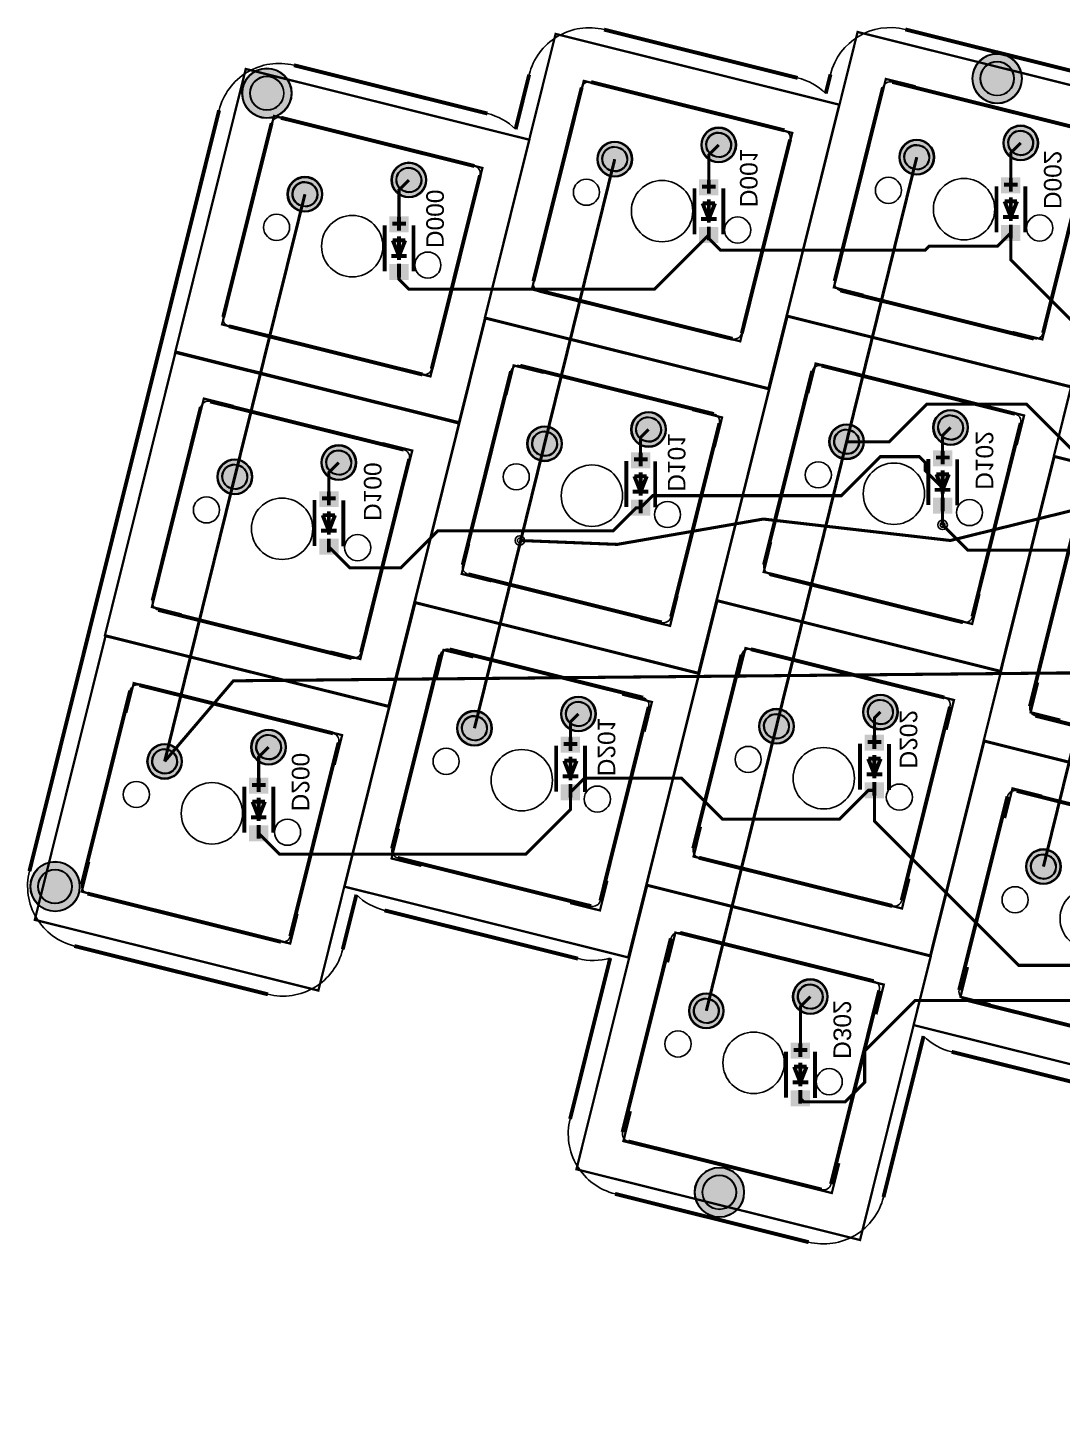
# Model space of a CAD drawing. Header units: millimetres. Extents: x 6 to 238, y 3 to 100.
# Drawn here: x 5.6 to 73.1, y 10.3 to 99.9 of the extents above; entities that cross this region are included whole.
import ezdxf

# ---------------------------------------------------------------- set-up
doc = ezdxf.new("R2010")
doc.units = ezdxf.units.MM
for name, color, linetype, true_color in [('BoardOutLine', 7, 'Continuous', 0xff00ff), ('BottomLayer', 7, 'Continuous', 0x0000ff), ('BottomPasteMaskLayer', 7, 'Continuous', 0x800000), ('BottomSilkLayer', 7, 'Continuous', 0x66cc33), ('BottomSolderMaskLayer', 7, 'Continuous', 0xaa00ff), ('Document', 7, 'Continuous', 0xffffff), ('Hole', 7, 'Continuous', 0x222222), ('Multi-Layer', 7, 'Continuous', 0xc0c0c0), ('TopLayer', 7, 'Continuous', 0xff0000), ('TopSilkLayer', 7, 'Continuous', 0xffcc00), ('TopSolderMaskLayer', 7, 'Continuous', 0x800080)]:
    doc.layers.add(name, color=color, linetype=linetype, true_color=true_color)
doc.styles.get("Standard").update_dxf_attribs({"font": 'arial.ttf'})

msp = doc.modelspace()

# ---------------------------------------------------------------- hatches: boundary and pattern name
at = {"layer": 'BottomLayer'}
for points in [[(50.638, 88.934), (50.638, 89.934), (49.438, 89.934), (49.438, 88.934)], [(70.323, 89.061), (70.323, 90.061), (69.123, 90.061), (69.123, 89.061)], [(30.445, 86.521), (30.445, 87.521), (29.245, 87.521), (29.245, 86.521)], [(70.323, 85.961), (70.323, 86.961), (69.123, 86.961), (69.123, 85.961)], [(50.638, 85.834), (50.638, 86.834), (49.438, 86.834), (49.438, 85.834)], [(30.445, 83.421), (30.445, 84.421), (29.245, 84.421), (29.245, 83.421)], [(46.193, 71.154), (46.193, 72.154), (44.993, 72.154), (44.993, 71.154)], [(65.878, 71.281), (65.878, 72.281), (64.678, 72.281), (64.678, 71.281)], [(25.873, 68.614), (25.873, 69.614), (24.673, 69.614), (24.673, 68.614)], [(46.193, 68.054), (46.193, 69.054), (44.993, 69.054), (44.993, 68.054)], [(65.878, 68.181), (65.878, 69.181), (64.678, 69.181), (64.678, 68.181)], [(25.873, 65.514), (25.873, 66.514), (24.673, 66.514), (24.673, 65.514)], [(61.433, 52.739), (61.433, 53.739), (60.233, 53.739), (60.233, 52.739)], [(41.621, 52.612), (41.621, 53.612), (40.421, 53.612), (40.421, 52.612)], [(21.301, 49.945), (21.301, 50.945), (20.101, 50.945), (20.101, 49.945)], [(41.621, 49.512), (41.621, 50.512), (40.421, 50.512), (40.421, 49.512)], [(61.433, 49.639), (61.433, 50.639), (60.233, 50.639), (60.233, 49.639)], [(21.301, 46.845), (21.301, 47.845), (20.101, 47.845), (20.101, 46.845)], [(56.607, 32.673), (56.607, 33.673), (55.407, 33.673), (55.407, 32.673)], [(56.607, 29.573), (56.607, 30.573), (55.407, 30.573), (55.407, 29.573)]]:
    msp.add_hatch(color=256, dxfattribs=at).paths.add_polyline_path(points)
at = {"layer": 'BottomPasteMaskLayer'}
for points in [[(50.638, 88.934), (50.638, 89.934), (49.438, 89.934), (49.438, 88.934)], [(70.323, 89.061), (70.323, 90.061), (69.123, 90.061), (69.123, 89.061)], [(30.445, 86.521), (30.445, 87.521), (29.245, 87.521), (29.245, 86.521)], [(70.323, 85.961), (70.323, 86.961), (69.123, 86.961), (69.123, 85.961)], [(50.638, 85.834), (50.638, 86.834), (49.438, 86.834), (49.438, 85.834)], [(30.445, 83.421), (30.445, 84.421), (29.245, 84.421), (29.245, 83.421)], [(46.193, 71.154), (46.193, 72.154), (44.993, 72.154), (44.993, 71.154)], [(65.878, 71.281), (65.878, 72.281), (64.678, 72.281), (64.678, 71.281)], [(25.873, 68.614), (25.873, 69.614), (24.673, 69.614), (24.673, 68.614)], [(46.193, 68.054), (46.193, 69.054), (44.993, 69.054), (44.993, 68.054)], [(65.878, 68.181), (65.878, 69.181), (64.678, 69.181), (64.678, 68.181)], [(25.873, 65.514), (25.873, 66.514), (24.673, 66.514), (24.673, 65.514)], [(61.433, 52.739), (61.433, 53.739), (60.233, 53.739), (60.233, 52.739)], [(41.621, 52.612), (41.621, 53.612), (40.421, 53.612), (40.421, 52.612)], [(21.301, 49.945), (21.301, 50.945), (20.101, 50.945), (20.101, 49.945)], [(41.621, 49.512), (41.621, 50.512), (40.421, 50.512), (40.421, 49.512)], [(61.433, 49.639), (61.433, 50.639), (60.233, 50.639), (60.233, 49.639)], [(21.301, 46.845), (21.301, 47.845), (20.101, 47.845), (20.101, 46.845)], [(56.607, 32.673), (56.607, 33.673), (55.407, 33.673), (55.407, 32.673)], [(56.607, 29.573), (56.607, 30.573), (55.407, 30.573), (55.407, 29.573)]]:
    msp.add_hatch(color=256, dxfattribs=at).paths.add_polyline_path(points)
at = {"layer": 'BottomSolderMaskLayer'}
for points in [[(67.209, 96.52, 1), (70.46, 96.52, 1)], [(19.611, 95.565, 1), (22.862, 95.565, 1)], [(49.533, 92.199, 1), (51.834, 92.199, 1)], [(69.218, 92.326, 1), (71.519, 92.326, 1)], [(42.757, 91.271, 1), (45.059, 91.271, 1)], [(62.442, 91.398, 1), (64.744, 91.398, 1)], [(29.34, 89.913, 1), (31.641, 89.913, 1)], [(22.564, 88.985, 1), (24.866, 88.985, 1)], [(50.669, 88.913), (50.669, 89.955), (49.408, 89.955), (49.408, 88.913)], [(70.354, 89.04), (70.354, 90.082), (69.093, 90.082), (69.093, 89.04)], [(30.476, 86.5), (30.476, 87.542), (29.215, 87.542), (29.215, 86.5)], [(50.669, 85.813), (50.669, 86.855), (49.408, 86.855), (49.408, 85.813)], [(70.354, 85.94), (70.354, 86.982), (69.093, 86.982), (69.093, 85.94)], [(30.476, 83.4), (30.476, 84.442), (29.215, 84.442), (29.215, 83.4)], [(44.961, 73.657, 1), (47.262, 73.657, 1)], [(64.646, 73.784, 1), (66.947, 73.784, 1)], [(38.185, 72.728, 1), (40.487, 72.728, 1)], [(57.87, 72.855, 1), (60.172, 72.855, 1)], [(24.768, 71.498, 1), (27.069, 71.498, 1)], [(17.992, 70.569, 1), (20.293, 70.569, 1)], [(46.224, 71.133), (46.224, 72.175), (44.963, 72.175), (44.963, 71.133)], [(65.909, 71.26), (65.909, 72.302), (64.648, 72.302), (64.648, 71.26)], [(25.904, 68.593), (25.904, 69.635), (24.643, 69.635), (24.643, 68.593)], [(46.224, 68.033), (46.224, 69.075), (44.963, 69.075), (44.963, 68.033)], [(65.909, 68.16), (65.909, 69.202), (64.648, 69.202), (64.648, 68.16)], [(25.904, 65.493), (25.904, 66.535), (24.643, 66.535), (24.643, 65.493)], [(40.389, 55.115, 1), (42.69, 55.115, 1)], [(60.074, 55.242, 1), (62.375, 55.242, 1)], [(33.613, 54.186, 1), (35.915, 54.186, 1)], [(53.298, 54.313, 1), (55.6, 54.313, 1)], [(20.196, 52.956, 1), (22.497, 52.956, 1)], [(61.464, 52.718), (61.464, 53.76), (60.203, 53.76), (60.203, 52.718)], [(13.42, 52.027, 1), (15.721, 52.027, 1)], [(41.652, 52.591), (41.652, 53.633), (40.391, 53.633), (40.391, 52.591)], [(21.332, 49.924), (21.332, 50.966), (20.071, 50.966), (20.071, 49.924)], [(41.652, 49.491), (41.652, 50.533), (40.391, 50.533), (40.391, 49.491)], [(61.464, 49.618), (61.464, 50.66), (60.203, 50.66), (60.203, 49.618)], [(21.332, 46.824), (21.332, 47.866), (20.071, 47.866), (20.071, 46.824)], [(70.697, 45.169, 1), (72.999, 45.169, 1)], [(5.803, 43.87, 1), (9.053, 43.87, 1)], [(55.502, 36.7, 1), (57.803, 36.7, 1)], [(48.726, 35.771, 1), (51.028, 35.771, 1)], [(56.638, 32.652), (56.638, 33.694), (55.377, 33.694), (55.377, 32.652)], [(56.638, 29.552), (56.638, 30.594), (55.377, 30.594), (55.377, 29.552)], [(49.104, 23.946, 1), (52.354, 23.946, 1)]]:
    msp.add_hatch(color=256, dxfattribs=at).paths.add_polyline_path(points)
at = {"layer": 'Document'}
for points in [[(49.602, 89.356), (50.491, 89.356), (50.491, 89.61), (49.602, 89.61)], [(50.165, 89.027), (50.165, 89.916), (49.911, 89.916), (49.911, 89.027)], [(69.287, 89.483), (70.176, 89.483), (70.176, 89.737), (69.287, 89.737)], [(69.85, 89.154), (69.85, 90.043), (69.596, 90.043), (69.596, 89.154)], [(29.409, 86.943), (30.298, 86.943), (30.298, 87.197), (29.409, 87.197)], [(29.972, 86.614), (29.972, 87.503), (29.718, 87.503), (29.718, 86.614)], [(50.165, 85.979), (50.165, 86.868), (49.911, 86.868), (49.911, 85.979)], [(69.85, 86.106), (69.85, 86.995), (69.596, 86.995), (69.596, 86.106)], [(29.972, 83.566), (29.972, 84.455), (29.718, 84.455), (29.718, 83.566)], [(45.157, 71.576), (46.046, 71.576), (46.046, 71.83), (45.157, 71.83)], [(45.72, 71.247), (45.72, 72.136), (45.466, 72.136), (45.466, 71.247)], [(64.842, 71.703), (65.731, 71.703), (65.731, 71.957), (64.842, 71.957)], [(65.405, 71.374), (65.405, 72.263), (65.151, 72.263), (65.151, 71.374)], [(24.837, 69.036), (25.726, 69.036), (25.726, 69.29), (24.837, 69.29)], [(25.4, 68.707), (25.4, 69.596), (25.146, 69.596), (25.146, 68.707)], [(45.72, 68.199), (45.72, 69.088), (45.466, 69.088), (45.466, 68.199)], [(65.405, 68.326), (65.405, 69.215), (65.151, 69.215), (65.151, 68.326)], [(25.4, 65.659), (25.4, 66.548), (25.146, 66.548), (25.146, 65.659)], [(40.585, 53.033), (41.474, 53.033), (41.474, 53.287), (40.585, 53.287)], [(41.148, 52.705), (41.148, 53.594), (40.894, 53.594), (40.894, 52.705)], [(60.397, 53.16), (61.286, 53.16), (61.286, 53.414), (60.397, 53.414)], [(60.96, 52.832), (60.96, 53.721), (60.706, 53.721), (60.706, 52.832)], [(20.265, 50.366), (21.154, 50.366), (21.154, 50.62), (20.265, 50.62)], [(20.828, 50.038), (20.828, 50.927), (20.574, 50.927), (20.574, 50.038)], [(41.148, 49.657), (41.148, 50.546), (40.894, 50.546), (40.894, 49.657)], [(60.96, 49.784), (60.96, 50.673), (60.706, 50.673), (60.706, 49.784)], [(20.828, 46.99), (20.828, 47.879), (20.574, 47.879), (20.574, 46.99)], [(55.571, 33.094), (56.46, 33.094), (56.46, 33.348), (55.571, 33.348)], [(56.134, 32.766), (56.134, 33.655), (55.88, 33.655), (55.88, 32.766)], [(56.134, 29.718), (56.134, 30.607), (55.88, 30.607), (55.88, 29.718)]]:
    msp.add_hatch(color=256, dxfattribs=at).paths.add_polyline_path(points)
at = {"layer": 'Multi-Layer'}
for points in [[(49.584, 92.199, 1), (51.783, 92.199, 1)], [(69.269, 92.326, 1), (71.469, 92.326, 1)], [(42.808, 91.271, 1), (45.008, 91.271, 1)], [(62.493, 91.398, 1), (64.693, 91.398, 1)], [(29.391, 89.913, 1), (31.59, 89.913, 1)], [(22.615, 88.985, 1), (24.815, 88.985, 1)], [(45.012, 73.657, 1), (47.211, 73.657, 1)], [(64.697, 73.784, 1), (66.896, 73.784, 1)], [(38.236, 72.728, 1), (40.436, 72.728, 1)], [(57.921, 72.855, 1), (60.121, 72.855, 1)], [(24.819, 71.498, 1), (27.018, 71.498, 1)], [(18.043, 70.569, 1), (20.243, 70.569, 1)], [(40.44, 55.115, 1), (42.639, 55.115, 1)], [(60.125, 55.242, 1), (62.324, 55.242, 1)], [(33.664, 54.186, 1), (35.864, 54.186, 1)], [(53.349, 54.313, 1), (55.549, 54.313, 1)], [(20.247, 52.956, 1), (22.446, 52.956, 1)], [(13.471, 52.027, 1), (15.671, 52.027, 1)], [(70.748, 45.169, 1), (72.948, 45.169, 1)], [(55.553, 36.7, 1), (57.752, 36.7, 1)], [(48.777, 35.771, 1), (50.977, 35.771, 1)]]:
    msp.add_hatch(color=256, dxfattribs=at).paths.add_polyline_path(points)
at = {"layer": 'TopSolderMaskLayer'}
for points in [[(67.209, 96.52, 1), (70.46, 96.52, 1)], [(19.611, 95.565, 1), (22.862, 95.565, 1)], [(49.533, 92.199, 1), (51.834, 92.199, 1)], [(69.218, 92.326, 1), (71.519, 92.326, 1)], [(42.757, 91.271, 1), (45.059, 91.271, 1)], [(62.442, 91.398, 1), (64.744, 91.398, 1)], [(29.34, 89.913, 1), (31.641, 89.913, 1)], [(22.564, 88.985, 1), (24.866, 88.985, 1)], [(44.961, 73.657, 1), (47.262, 73.657, 1)], [(64.646, 73.784, 1), (66.947, 73.784, 1)], [(38.185, 72.728, 1), (40.487, 72.728, 1)], [(57.87, 72.855, 1), (60.172, 72.855, 1)], [(24.768, 71.498, 1), (27.069, 71.498, 1)], [(17.992, 70.569, 1), (20.293, 70.569, 1)], [(40.389, 55.115, 1), (42.69, 55.115, 1)], [(60.074, 55.242, 1), (62.375, 55.242, 1)], [(33.613, 54.186, 1), (35.915, 54.186, 1)], [(53.298, 54.313, 1), (55.6, 54.313, 1)], [(20.196, 52.956, 1), (22.497, 52.956, 1)], [(13.42, 52.027, 1), (15.721, 52.027, 1)], [(70.697, 45.169, 1), (72.999, 45.169, 1)], [(5.803, 43.87, 1), (9.053, 43.87, 1)], [(55.502, 36.7, 1), (57.803, 36.7, 1)], [(48.726, 35.771, 1), (51.028, 35.771, 1)], [(49.104, 23.946, 1), (52.354, 23.946, 1)]]:
    msp.add_hatch(color=256, dxfattribs=at).paths.add_polyline_path(points)

# ---------------------------------------------------------------- linework, layer by layer
at = {"layer": 'BoardOutLine', "const_width": 0.254}
for points in [[(55.825, 96.566), (43.211, 99.711)], [(75.461, 96.578), (62.847, 99.723)], [(35.613, 94.243), (22.999, 97.388)], [(38.332, 96.779), (37.445, 93.223)], [(57.968, 96.792), (57.658, 95.546)], [(18.12, 94.456), (5.757, 44.874)], [(26.182, 39.782), (27.069, 43.338)], [(28.901, 42.318), (41.515, 39.173)], [(8.689, 39.995), (21.303, 36.85)], [(43.612, 39.213), (40.997, 28.725)], [(61.422, 23.633), (64.037, 34.121)], [(65.87, 33.101), (78.484, 29.956)], [(43.929, 23.846), (56.543, 20.701)]]:
    msp.add_lwpolyline(points, dxfattribs=at)
at = {"layer": 'BoardOutLine'}
for centre, start, end in [((42.237, 95.806), 75.99995, 166), ((61.874, 95.818), 76.00004, 165.99991), ((22.025, 93.483), 75.99995, 166), ((54.851, 92.661), 45.79477, 76.00073), ((34.639, 90.338), 45.7939, 75.99972), ((9.663, 43.9), 166.00003, 256.00035), ((29.875, 46.223), 225.79459, 256.00023), ((22.277, 40.755), 255.99995, 346), ((42.489, 43.078), 255.99957, 286.2056), ((66.843, 37.006), 225.79459, 256.00023), ((44.903, 27.752), 165.99995, 256), ((57.517, 24.607), 255.99995, 346)]:
    msp.add_arc(centre, 4.025, start, end, dxfattribs=at)
at = {"layer": 'BottomLayer', "const_width": 0.2}
for points in [[(50.684, 92.199), (50.038, 91.553), (50.038, 89.434)], [(70.369, 92.326), (69.723, 91.68), (69.723, 89.561)], [(30.491, 89.913), (29.845, 89.267), (29.845, 87.021)], [(50.038, 86.334), (46.508, 82.804), (30.48, 82.804), (29.845, 83.439), (29.845, 83.921)], [(69.723, 86.461), (68.86, 85.598), (64.389, 85.598), (64.135, 85.344), (50.8, 85.344), (50.038, 86.106), (50.038, 86.334)], [(87.122, 77.444), (86.132, 76.454), (81.661, 76.454), (79.502, 78.613), (75.819, 78.613), (69.723, 84.709), (69.723, 86.461)], [(113.03, 67.574), (109.992, 70.612), (75.438, 70.612), (70.739, 75.311), (64.262, 75.311), (61.806, 72.855), (59.021, 72.855)], [(46.112, 73.657), (45.593, 73.138), (45.593, 71.654)], [(65.797, 73.784), (65.278, 73.265), (65.278, 71.781)], [(45.593, 68.554), (46.381, 69.342), (58.674, 69.342), (61.214, 71.882), (63.754, 71.882), (64.135, 71.501), (64.135, 70.993), (65.278, 69.85), (65.278, 68.681)], [(25.919, 71.498), (25.273, 70.852), (25.273, 69.114)], [(25.273, 66.014), (26.644, 64.643), (29.972, 64.643), (32.385, 67.056), (43.815, 67.056), (45.313, 68.554), (45.593, 68.554)], [(97.282, 61.976), (81.407, 66.802), (74.549, 68.58), (65.786, 66.421), (53.594, 67.818), (44.069, 66.167), (37.719, 66.421)], [(65.278, 68.681), (65.278, 67.437)], [(113.03, 62.494), (108.077, 62.484), (103.378, 57.785), (72.771, 57.785)], [(72.771, 57.785), (19.05, 57.277), (14.571, 52.027)], [(41.54, 55.115), (41.021, 54.596), (41.021, 53.112)], [(61.225, 55.242), (60.833, 54.85), (60.833, 53.239)], [(21.347, 52.956), (20.701, 52.31), (20.701, 50.445)], [(41.021, 50.012), (41.936, 50.927), (48.26, 50.927), (50.927, 48.26), (58.547, 48.26), (60.426, 50.139), (60.833, 50.139)], [(60.833, 50.139), (60.833, 48.133), (70.231, 38.735), (76.708, 38.735), (77.825, 39.852), (77.978, 39.852)], [(20.701, 47.345), (22.072, 45.974), (38.1, 45.974), (41.021, 48.895), (41.021, 50.012)], [(56.653, 36.7), (56.007, 36.054), (56.007, 33.173)], [(56.007, 30.073), (56.235, 29.845), (58.928, 29.845), (60.198, 31.115), (60.198, 33.147), (63.5, 36.449), (78.486, 36.449), (83.312, 31.623), (83.312, 26.162), (85.852, 23.622), (92.837, 23.622), (98.425, 18.034), (101.219, 18.034), (104.14, 15.113), (104.14, 12.7), (106.426, 10.414), (112.776, 10.414), (113.919, 11.557), (113.919, 12.42)]]:
    msp.add_lwpolyline(points, dxfattribs=at)
at = {"layer": 'BottomSilkLayer', "const_width": 0.254}
for points in [[(68.79, 86.504), (68.79, 89.504)], [(70.67, 86.491), (70.67, 89.491)], [(49.105, 86.377), (49.105, 89.377)], [(50.038, 87.122), (50.038, 88.646)], [(50.985, 86.364), (50.985, 89.364)], [(69.317, 88.519), (69.723, 87.503)], [(70.13, 88.519), (69.317, 88.519)], [(69.723, 87.249), (69.723, 88.773)], [(69.723, 87.503), (70.13, 88.519)], [(49.632, 88.392), (50.038, 87.376)], [(50.445, 88.392), (49.632, 88.392)], [(50.038, 87.376), (50.445, 88.392)], [(28.912, 83.964), (28.912, 86.964)], [(30.792, 83.951), (30.792, 86.951)], [(50.546, 87.376), (49.53, 87.376)], [(70.231, 87.503), (69.215, 87.503)], [(29.439, 85.979), (29.845, 84.963)], [(30.251, 85.979), (29.439, 85.979)], [(29.845, 84.709), (29.845, 86.233)], [(29.845, 84.963), (30.251, 85.979)], [(30.353, 84.963), (29.337, 84.963)], [(44.66, 68.597), (44.66, 71.597)], [(46.54, 68.584), (46.54, 71.584)], [(64.345, 68.724), (64.345, 71.724)], [(66.225, 68.711), (66.225, 71.711)], [(45.187, 70.612), (45.593, 69.596)], [(45.999, 70.612), (45.187, 70.612)], [(45.593, 69.342), (45.593, 70.866)], [(45.593, 69.596), (45.999, 70.612)], [(64.872, 70.739), (65.278, 69.723)], [(65.685, 70.739), (64.872, 70.739)], [(65.278, 69.469), (65.278, 70.993)], [(65.278, 69.723), (65.685, 70.739)], [(65.786, 69.723), (64.77, 69.723)], [(24.34, 66.057), (24.34, 69.057)], [(26.22, 66.044), (26.22, 69.044)], [(46.101, 69.596), (45.085, 69.596)], [(24.867, 68.072), (25.273, 67.056)], [(25.679, 68.072), (24.867, 68.072)], [(25.273, 66.802), (25.273, 68.326)], [(25.273, 67.056), (25.679, 68.072)], [(25.781, 67.056), (24.765, 67.056)], [(40.088, 50.055), (40.088, 53.055)], [(41.968, 50.042), (41.968, 53.042)], [(59.9, 50.182), (59.9, 53.182)], [(61.78, 50.169), (61.78, 53.169)], [(40.615, 52.07), (41.021, 51.054)], [(41.427, 52.07), (40.615, 52.07)], [(41.021, 50.8), (41.021, 52.324)], [(41.021, 51.054), (41.427, 52.07)], [(60.427, 52.197), (60.833, 51.181)], [(61.24, 52.197), (60.427, 52.197)], [(60.833, 50.927), (60.833, 52.451)], [(60.833, 51.181), (61.24, 52.197)], [(41.529, 51.054), (40.513, 51.054)], [(61.341, 51.181), (60.325, 51.181)], [(19.768, 47.388), (19.768, 50.388)], [(21.648, 47.375), (21.648, 50.375)], [(20.295, 49.403), (20.701, 48.387)], [(21.107, 49.403), (20.295, 49.403)], [(20.701, 48.133), (20.701, 49.657)], [(20.701, 48.387), (21.107, 49.403)], [(21.209, 48.387), (20.193, 48.387)], [(55.074, 30.116), (55.074, 33.116)], [(56.954, 30.103), (56.954, 33.103)], [(55.601, 32.131), (56.007, 31.115)], [(56.414, 32.131), (55.601, 32.131)], [(56.007, 30.861), (56.007, 32.385)], [(56.007, 31.115), (56.414, 32.131)], [(56.515, 31.115), (55.499, 31.115)]]:
    msp.add_lwpolyline(points, dxfattribs=at)
at = {"layer": 'BottomSolderMaskLayer'}
for points in [[(68.837, 97.63), (68.832, 97.63)], [(21.239, 96.675), (21.234, 96.675)], [(68.837, 95.411), (68.832, 95.411)], [(21.239, 94.456), (21.234, 94.456)], [(50.838, 92.982), (50.915, 92.963)], [(70.523, 93.109), (70.6, 93.09)], [(44.062, 92.054), (44.139, 92.035)], [(50.452, 91.434), (50.529, 91.415)], [(63.747, 92.181), (63.824, 92.162)], [(70.137, 91.561), (70.214, 91.542)], [(30.645, 90.696), (30.722, 90.677)], [(43.676, 90.506), (43.753, 90.487)], [(63.361, 90.633), (63.438, 90.614)], [(23.869, 89.768), (23.946, 89.749)], [(30.259, 89.148), (30.336, 89.129)], [(23.483, 88.22), (23.56, 88.201)], [(46.266, 74.44), (46.343, 74.421)], [(65.951, 74.567), (66.028, 74.548)], [(39.49, 73.512), (39.567, 73.493)], [(59.175, 73.639), (59.252, 73.62)], [(45.88, 72.892), (45.957, 72.873)], [(65.565, 73.019), (65.642, 73)], [(26.073, 72.281), (26.15, 72.262)], [(39.104, 71.964), (39.181, 71.945)], [(58.789, 72.091), (58.866, 72.072)], [(19.297, 71.353), (19.374, 71.334)], [(25.687, 70.733), (25.764, 70.714)], [(18.911, 69.805), (18.988, 69.786)], [(41.694, 55.898), (41.771, 55.879)], [(61.379, 56.025), (61.456, 56.006)], [(34.918, 54.97), (34.995, 54.951)], [(54.603, 55.097), (54.68, 55.078)], [(21.501, 53.739), (21.578, 53.72)], [(41.308, 54.35), (41.385, 54.331)], [(60.993, 54.477), (61.07, 54.458)], [(34.532, 53.422), (34.609, 53.403)], [(54.217, 53.549), (54.294, 53.53)], [(14.725, 52.811), (14.802, 52.792)], [(21.115, 52.191), (21.192, 52.172)], [(14.339, 51.263), (14.416, 51.244)], [(72.002, 45.953), (72.079, 45.934)], [(7.43, 44.98), (7.425, 44.98)], [(71.616, 44.405), (71.694, 44.386)], [(7.43, 42.761), (7.425, 42.761)], [(56.807, 37.483), (56.884, 37.464)], [(50.031, 36.555), (50.108, 36.536)], [(56.421, 35.935), (56.498, 35.916)], [(49.645, 35.007), (49.722, 34.988)], [(50.731, 25.056), (50.726, 25.056)], [(50.731, 22.837), (50.726, 22.837)]]:
    msp.add_lwpolyline(points, close=True, dxfattribs=at)
for centre, radius in [((68.834, 96.52), 1.625), ((21.237, 95.565), 1.625), ((50.684, 92.199), 1.151), ((70.369, 92.326), 1.151), ((43.908, 91.271), 1.151), ((63.593, 91.398), 1.151), ((30.49, 89.913), 1.151), ((23.715, 88.985), 1.151), ((46.112, 73.657), 1.151), ((65.797, 73.784), 1.151), ((39.336, 72.728), 1.151), ((59.021, 72.855), 1.151), ((25.918, 71.498), 1.151), ((19.143, 70.569), 1.151), ((41.539, 55.115), 1.151), ((61.225, 55.242), 1.151), ((34.764, 54.186), 1.151), ((54.449, 54.313), 1.151), ((21.346, 52.956), 1.151), ((14.571, 52.027), 1.151), ((71.848, 45.169), 1.151), ((7.428, 43.87), 1.625), ((56.653, 36.7), 1.151), ((49.877, 35.771), 1.151), ((50.729, 23.946), 1.625)]:
    msp.add_circle(centre, radius, dxfattribs=at)
for centre, radius, start, end in [((68.832, 96.52), 1.11, 90, 270), ((68.837, 96.52), 1.11, 270, 90), ((21.234, 95.566), 1.11, 90, 270), ((21.239, 95.566), 1.11, 270, 90), ((70.33, 92.335), 0.798, 436, 256), ((50.645, 92.208), 0.798, 436, 256), ((50.722, 92.189), 0.798, 256, 436), ((70.407, 92.316), 0.798, 256, 436), ((43.869, 91.28), 0.798, 436, 256), ((43.946, 91.261), 0.798, 256, 436), ((63.554, 91.407), 0.798, 436, 256), ((63.631, 91.388), 0.798, 256, 436), ((30.452, 89.922), 0.798, 436, 256), ((30.529, 89.903), 0.798, 256, 436), ((23.676, 88.994), 0.798, 436, 256), ((23.753, 88.975), 0.798, 256, 436), ((46.073, 73.666), 0.798, 436, 256), ((46.15, 73.647), 0.798, 256, 436), ((65.758, 73.793), 0.798, 436, 256), ((65.835, 73.774), 0.798, 256, 436), ((39.297, 72.738), 0.798, 436, 256), ((39.374, 72.719), 0.798, 256, 436), ((58.982, 72.865), 0.798, 436, 256), ((59.059, 72.846), 0.798, 256, 436), ((25.88, 71.507), 0.798, 436, 256), ((25.957, 71.488), 0.798, 256, 436), ((19.104, 70.579), 0.798, 436, 256), ((19.181, 70.56), 0.798, 256, 436), ((41.501, 55.124), 0.798, 436, 256), ((41.578, 55.105), 0.798, 256, 436), ((61.186, 55.251), 0.798, 436, 256), ((61.263, 55.232), 0.798, 256, 436), ((34.725, 54.196), 0.798, 436, 256), ((34.802, 54.177), 0.798, 256, 436), ((54.41, 54.323), 0.798, 436, 256), ((54.487, 54.304), 0.798, 256, 436), ((21.308, 52.965), 0.798, 436, 256), ((14.532, 52.037), 0.798, 436, 256), ((21.385, 52.946), 0.798, 256, 436), ((14.609, 52.018), 0.798, 256, 436), ((71.809, 45.179), 0.798, 436, 256), ((71.886, 45.16), 0.798, 256, 436), ((7.425, 43.871), 1.11, 90, 270), ((7.43, 43.871), 1.11, 270, 90), ((56.614, 36.709), 0.798, 436, 256), ((56.691, 36.69), 0.798, 256, 436), ((49.838, 35.781), 0.798, 436, 256), ((49.915, 35.762), 0.798, 256, 436), ((50.726, 23.947), 1.11, 90, 270), ((50.731, 23.947), 1.11, 270, 90)]:
    msp.add_arc(centre, radius, start, end, dxfattribs=at)
at = {"layer": 'Document', "const_width": 0.15}
for points in [[(40.052, 99.431), (58.536, 94.822), (53.928, 76.338), (35.444, 80.946), (40.052, 99.431)], [(59.737, 99.558), (78.222, 94.949), (73.613, 76.465), (55.129, 81.073), (59.737, 99.558)], [(19.859, 97.145), (38.343, 92.536), (33.735, 74.052), (15.251, 78.66), (19.859, 97.145)], [(77.136, 90.414), (95.621, 85.805), (91.012, 67.321), (72.528, 71.929), (77.136, 90.414)], [(35.48, 80.889), (53.964, 76.28), (49.356, 57.796), (30.872, 62.404), (35.48, 80.889)], [(55.165, 81.016), (73.65, 76.407), (69.041, 57.923), (50.557, 62.531), (55.165, 81.016)], [(15.287, 78.73), (33.771, 74.121), (29.163, 55.637), (10.679, 60.245), (15.287, 78.73)], [(72.564, 71.872), (91.049, 67.263), (86.44, 48.779), (67.956, 53.387), (72.564, 71.872)], [(30.908, 62.347), (49.392, 57.738), (44.784, 39.254), (26.3, 43.862), (30.908, 62.347)], [(50.593, 62.474), (69.078, 57.865), (64.469, 39.381), (45.985, 43.989), (50.593, 62.474)], [(10.715, 60.188), (29.199, 55.579), (24.591, 37.095), (6.107, 41.703), (10.715, 60.188)], [(67.992, 53.329), (86.477, 48.721), (81.868, 30.237), (63.384, 34.845), (67.992, 53.329)], [(46.021, 43.931), (64.506, 39.323), (59.897, 20.839), (41.413, 25.447), (46.021, 43.931)]]:
    msp.add_lwpolyline(points, close=True, dxfattribs=at)
for points in [[(43.832, 95.886), (41.891, 96.37), (41.408, 94.429)], [(63.517, 96.013), (61.577, 96.497), (61.093, 94.556)], [(23.639, 93.6), (21.698, 94.084), (21.215, 92.143)], [(53.535, 93.467), (55.476, 92.983), (54.992, 91.042)], [(33.342, 91.181), (35.283, 90.697), (34.799, 88.756)], [(38.988, 84.726), (38.505, 82.786), (40.445, 82.302)], [(58.673, 84.853), (58.19, 82.913), (60.13, 82.429)], [(18.795, 82.44), (18.312, 80.5), (20.252, 80.016)], [(69.833, 80.009), (71.774, 79.526), (72.258, 81.466)], [(50.148, 79.882), (52.089, 79.399), (52.573, 81.339)], [(29.955, 77.596), (31.896, 77.113), (32.38, 79.053)], [(39.26, 77.344), (37.319, 77.828), (36.836, 75.887)], [(58.945, 77.471), (57.004, 77.955), (56.521, 76.014)], [(19.067, 75.185), (17.126, 75.669), (16.643, 73.728)], [(48.963, 74.925), (50.904, 74.441), (50.42, 72.5)], [(68.648, 75.052), (70.589, 74.568), (70.105, 72.627)], [(28.77, 72.766), (30.711, 72.282), (30.227, 70.341)], [(34.416, 66.184), (33.933, 64.244), (35.873, 63.76)], [(54.101, 66.311), (53.618, 64.371), (55.558, 63.887)], [(14.223, 64.025), (13.74, 62.085), (15.68, 61.601)], [(45.576, 61.34), (47.517, 60.857), (48.001, 62.797)], [(65.261, 61.467), (67.202, 60.984), (67.686, 62.924)], [(25.383, 59.181), (27.324, 58.698), (27.807, 60.638)], [(34.688, 58.802), (32.747, 59.286), (32.264, 57.345)], [(54.373, 58.929), (52.432, 59.413), (51.949, 57.472)], [(14.495, 56.643), (12.554, 57.127), (12.071, 55.186)], [(44.391, 56.383), (46.332, 55.899), (45.848, 53.958)], [(64.076, 56.51), (66.017, 56.026), (65.533, 54.085)], [(71.5, 57.167), (71.017, 55.226), (72.957, 54.743)], [(24.198, 54.224), (26.139, 53.74), (25.655, 51.799)], [(71.772, 49.785), (69.832, 50.269), (69.348, 48.328)], [(29.844, 47.642), (29.361, 45.701), (31.301, 45.218)], [(49.529, 47.769), (49.046, 45.828), (50.986, 45.345)], [(9.651, 45.483), (9.168, 43.542), (11.108, 43.059)], [(41.004, 42.798), (42.945, 42.315), (43.429, 44.255)], [(60.689, 42.925), (62.63, 42.442), (63.114, 44.382)], [(20.811, 40.639), (22.752, 40.156), (23.235, 42.096)], [(49.801, 40.387), (47.86, 40.871), (47.377, 38.93)], [(66.928, 38.625), (66.445, 36.684), (68.385, 36.201)], [(59.504, 37.968), (61.445, 37.484), (60.961, 35.543)], [(44.957, 29.227), (44.474, 27.286), (46.414, 26.803)], [(56.117, 24.383), (58.058, 23.9), (58.542, 25.84)]]:
    msp.add_lwpolyline(points, dxfattribs=at)
at = {"layer": 'Hole'}
for centre in [(65.278, 67.437), (37.719, 66.421)]:
    msp.add_circle(centre, 0.155, dxfattribs=at)
at = {"layer": 'Multi-Layer'}
for points in [[(68.837, 97.612), (68.832, 97.612)], [(21.239, 96.658), (21.234, 96.658)], [(68.837, 95.428), (68.832, 95.428)], [(21.239, 94.473), (21.234, 94.473)], [(50.831, 92.948), (50.905, 92.929)], [(70.516, 93.075), (70.59, 93.056)], [(44.055, 92.02), (44.129, 92.001)], [(50.462, 91.468), (50.536, 91.45)], [(63.74, 92.147), (63.814, 92.128)], [(70.147, 91.595), (70.221, 91.577)], [(30.638, 90.662), (30.712, 90.643)], [(43.686, 90.54), (43.76, 90.521)], [(63.371, 90.667), (63.445, 90.648)], [(23.862, 89.734), (23.936, 89.715)], [(30.269, 89.182), (30.343, 89.164)], [(23.493, 88.254), (23.567, 88.235)], [(46.259, 74.406), (46.333, 74.387)], [(65.944, 74.533), (66.018, 74.514)], [(39.483, 73.478), (39.557, 73.459)], [(59.168, 73.605), (59.242, 73.586)], [(45.89, 72.926), (45.964, 72.908)], [(65.575, 73.053), (65.649, 73.035)], [(26.066, 72.247), (26.14, 72.228)], [(39.114, 71.998), (39.188, 71.979)], [(58.799, 72.125), (58.873, 72.106)], [(19.29, 71.318), (19.364, 71.3)], [(25.697, 70.767), (25.771, 70.749)], [(18.921, 69.839), (18.995, 69.82)], [(41.687, 55.864), (41.761, 55.845)], [(61.372, 55.991), (61.446, 55.972)], [(34.911, 54.935), (34.985, 54.917)], [(54.596, 55.062), (54.67, 55.044)], [(41.318, 54.384), (41.392, 54.366)], [(61.003, 54.511), (61.077, 54.493)], [(21.494, 53.705), (21.568, 53.686)], [(34.542, 53.456), (34.616, 53.437)], [(54.227, 53.583), (54.301, 53.564)], [(14.718, 52.776), (14.792, 52.758)], [(21.125, 52.225), (21.199, 52.207)], [(14.349, 51.297), (14.423, 51.278)], [(71.995, 45.918), (72.069, 45.9)], [(7.43, 44.963), (7.425, 44.963)], [(71.626, 44.439), (71.7, 44.42)], [(7.43, 42.778), (7.425, 42.778)], [(56.8, 37.449), (56.874, 37.43)], [(50.024, 36.52), (50.098, 36.502)], [(56.431, 35.969), (56.505, 35.951)], [(49.655, 35.041), (49.729, 35.022)], [(50.731, 25.039), (50.726, 25.039)], [(50.731, 22.854), (50.726, 22.854)]]:
    msp.add_lwpolyline(points, close=True, dxfattribs=at)
for centre, radius in [((68.834, 96.52), 1.6), ((21.237, 95.565), 1.6), ((50.684, 92.199), 1.1), ((70.369, 92.326), 1.1), ((43.908, 91.271), 1.1), ((63.593, 91.398), 1.1), ((30.49, 89.913), 1.1), ((23.715, 88.985), 1.1), ((42.061, 89.113), 0.851), ((46.99, 87.884), 2), ((61.746, 89.24), 0.851), ((66.675, 88.011), 2), ((21.868, 86.827), 0.851), ((26.797, 85.598), 2), ((51.919, 86.655), 0.851), ((71.604, 86.782), 0.851), ((31.726, 84.369), 0.851), ((46.112, 73.657), 1.1), ((65.797, 73.784), 1.1), ((39.336, 72.728), 1.1), ((59.021, 72.855), 1.1), ((25.918, 71.498), 1.1), ((19.143, 70.569), 1.1), ((37.489, 70.571), 0.851), ((42.418, 69.342), 2), ((57.174, 70.698), 0.851), ((62.103, 69.469), 2), ((17.296, 68.412), 0.851), ((22.225, 67.183), 2), ((47.347, 68.113), 0.851), ((67.032, 68.24), 0.851), ((65.278, 67.437), 0.31), ((27.154, 65.954), 0.851), ((37.719, 66.421), 0.31), ((41.539, 55.115), 1.1), ((61.225, 55.242), 1.1), ((34.764, 54.186), 1.1), ((54.449, 54.313), 1.1), ((21.346, 52.956), 1.1), ((14.571, 52.027), 1.1), ((32.917, 52.029), 0.851), ((52.602, 52.156), 0.851), ((57.531, 50.927), 2), ((37.846, 50.8), 2), ((12.724, 49.87), 0.851), ((17.653, 48.641), 2), ((42.775, 49.571), 0.851), ((62.46, 49.698), 0.851), ((22.582, 47.412), 0.851), ((71.848, 45.169), 1.1), ((7.428, 43.87), 1.6), ((70.001, 43.012), 0.851), ((74.93, 41.783), 2), ((56.653, 36.7), 1.1), ((49.877, 35.771), 1.1), ((48.03, 33.614), 0.851), ((52.959, 32.385), 2), ((57.888, 31.156), 0.851), ((50.729, 23.946), 1.6)]:
    msp.add_circle(centre, radius, dxfattribs=at)
for centre, radius, start, end in [((68.832, 96.52), 1.092, 90, 270), ((68.837, 96.52), 1.092, 270, 90), ((21.234, 95.566), 1.092, 90, 270), ((21.239, 95.566), 1.092, 270, 90), ((50.647, 92.208), 0.763, 436, 256), ((50.721, 92.19), 0.763, 256, 436), ((70.332, 92.335), 0.763, 436, 256), ((70.406, 92.317), 0.763, 256, 436), ((43.871, 91.28), 0.763, 436, 256), ((43.945, 91.261), 0.763, 256, 436), ((63.556, 91.407), 0.763, 436, 256), ((63.63, 91.388), 0.763, 256, 436), ((30.454, 89.922), 0.763, 436, 256), ((30.528, 89.904), 0.763, 256, 436), ((23.678, 88.994), 0.763, 436, 256), ((23.752, 88.975), 0.763, 256, 436), ((46.075, 73.666), 0.763, 436, 256), ((46.149, 73.648), 0.763, 256, 436), ((65.76, 73.793), 0.763, 436, 256), ((65.834, 73.775), 0.763, 256, 436), ((39.299, 72.738), 0.763, 436, 256), ((39.373, 72.719), 0.763, 256, 436), ((58.984, 72.865), 0.763, 436, 256), ((59.058, 72.846), 0.763, 256, 436), ((25.882, 71.507), 0.763, 436, 256), ((25.956, 71.489), 0.763, 256, 436), ((19.106, 70.579), 0.763, 436, 256), ((19.18, 70.56), 0.763, 256, 436), ((41.503, 55.124), 0.763, 436, 256), ((41.577, 55.106), 0.763, 256, 436), ((61.188, 55.251), 0.763, 436, 256), ((61.262, 55.233), 0.763, 256, 436), ((34.727, 54.196), 0.763, 436, 256), ((34.801, 54.177), 0.763, 256, 436), ((54.412, 54.323), 0.763, 436, 256), ((54.486, 54.304), 0.763, 256, 436), ((21.31, 52.965), 0.763, 436, 256), ((21.384, 52.947), 0.763, 256, 436), ((14.534, 52.037), 0.763, 436, 256), ((14.608, 52.018), 0.763, 256, 436), ((71.811, 45.179), 0.763, 436, 256), ((71.885, 45.16), 0.763, 256, 436), ((7.425, 43.871), 1.092, 90, 270), ((7.43, 43.871), 1.092, 270, 90), ((56.616, 36.709), 0.763, 436, 256), ((56.69, 36.69), 0.763, 256, 436), ((49.84, 35.781), 0.763, 436, 256), ((49.914, 35.762), 0.763, 256, 436), ((50.726, 23.947), 1.092, 90, 270), ((50.731, 23.947), 1.092, 270, 90)]:
    msp.add_arc(centre, radius, start, end, dxfattribs=at)
at = {"layer": 'TopLayer', "const_width": 0.2}
for points in [[(43.908, 91.27), (39.336, 72.728)], [(63.593, 91.397), (59.021, 72.855)], [(19.143, 70.569), (23.715, 88.984)], [(39.336, 72.728), (34.764, 54.186)], [(59.021, 72.855), (54.449, 54.313)], [(14.571, 52.027), (19.143, 70.569)], [(65.278, 67.437), (66.929, 65.786), (75.819, 65.786)], [(76.42, 63.711), (71.848, 45.169)], [(54.449, 54.313), (49.877, 35.771)]]:
    msp.add_lwpolyline(points, dxfattribs=at)
at = {"layer": 'TopSilkLayer', "const_width": 0.254}
for points in [[(38.607, 83.313), (41.752, 95.926)], [(42.358, 96.291), (54.972, 93.146)], [(58.244, 83.325), (61.389, 95.939)], [(61.995, 96.303), (74.609, 93.158)], [(22.146, 93.968), (34.76, 90.823)], [(18.395, 80.99), (21.54, 93.604)], [(55.336, 92.54), (52.191, 79.926)], [(74.973, 92.552), (71.828, 79.938)], [(35.124, 90.217), (31.979, 77.603)], [(51.585, 79.562), (38.972, 82.707)], [(71.222, 79.574), (58.608, 82.719)], [(31.373, 77.239), (18.759, 80.384)], [(37.75, 77.807), (50.364, 74.662)], [(57.386, 77.819), (70, 74.674)], [(33.999, 64.829), (37.144, 77.442)], [(53.635, 64.841), (56.78, 77.455)], [(13.786, 62.506), (16.931, 75.119)], [(17.537, 75.484), (30.151, 72.339)], [(50.728, 74.055), (47.583, 61.442)], [(70.364, 74.068), (67.219, 61.454)], [(30.515, 71.733), (27.37, 59.119)], [(70.967, 55.611), (74.112, 68.225)], [(46.977, 61.077), (34.363, 64.222)], [(66.613, 61.09), (53.999, 64.235)], [(26.764, 58.754), (14.151, 61.899)], [(33.141, 59.322), (45.755, 56.177)], [(49.026, 46.357), (52.171, 58.971)], [(52.777, 59.335), (65.391, 56.19)], [(29.39, 46.344), (32.535, 58.958)], [(9.178, 44.021), (12.323, 56.635)], [(12.929, 56.999), (25.543, 53.854)], [(46.119, 55.571), (42.974, 42.957)], [(65.755, 55.584), (62.611, 42.97)], [(83.945, 51.86), (71.331, 55.005)], [(25.907, 53.248), (22.762, 40.635)], [(70.109, 50.105), (82.723, 46.96)], [(66.358, 37.127), (69.503, 49.741)], [(42.368, 42.593), (29.754, 45.738)], [(62.004, 42.606), (49.391, 45.751)], [(22.156, 40.27), (9.542, 43.415)], [(44.418, 27.873), (47.563, 40.487)], [(48.169, 40.851), (60.783, 37.706)], [(61.147, 37.1), (58.002, 24.486)], [(79.336, 33.376), (66.723, 36.521)], [(57.396, 24.122), (44.782, 27.267)]]:
    msp.add_lwpolyline(points, dxfattribs=at)
at = {"layer": 'TopSilkLayer'}
for centre, start, end in [((42.237, 95.806), 75.99857, 166.00024), ((61.874, 95.818), 76.0014, 165.99954), ((22.025, 93.483), 76.0014, 165.99954), ((54.851, 92.661), 346.0014, 75.99954), ((34.639, 90.338), 345.99857, 76.00024), ((39.092, 83.192), 165.99857, 256.00024), ((58.729, 83.204), 166.0014, 255.99954), ((18.88, 80.869), 165.99857, 256.00024), ((51.706, 80.047), 255.99928, 346.00306), ((71.343, 80.059), 256.0014, 345.99954), ((31.494, 77.724), 256.0014, 345.99954), ((37.629, 77.321), 75.99857, 166.00024), ((57.265, 77.334), 76.0014, 165.99954), ((17.416, 74.998), 75.99857, 166.00024), ((50.243, 74.176), 345.99857, 76.00024), ((69.879, 74.189), 345.99857, 76.00024), ((30.03, 71.853), 345.99857, 76.00024), ((34.484, 64.708), 165.99857, 256.00024), ((54.12, 64.72), 165.99857, 256.00024), ((14.271, 62.385), 165.99857, 256.00024), ((47.098, 61.563), 255.99857, 346.00024), ((66.734, 61.575), 256.0014, 345.99954), ((26.885, 59.24), 255.99857, 346.00024), ((33.02, 58.837), 75.99857, 166.00024), ((52.657, 58.85), 76.0014, 165.99954), ((12.808, 56.514), 75.99857, 166.00024), ((45.634, 55.692), 346.0014, 75.99954), ((65.27, 55.705), 346.0014, 75.99954), ((71.452, 55.49), 166.0014, 255.99954), ((25.422, 53.369), 346.0014, 75.99954), ((69.988, 49.62), 76.0014, 165.99954), ((29.875, 46.223), 166.0014, 255.99954), ((49.512, 46.236), 166.0014, 255.99954), ((9.663, 43.9), 166.0014, 255.99954), ((42.489, 43.078), 255.99857, 346.00024), ((62.125, 43.091), 256.0014, 345.99954), ((22.277, 40.755), 255.99857, 346.00024), ((48.048, 40.366), 76.0014, 165.99954), ((60.662, 37.221), 346.0014, 75.99954), ((66.844, 37.006), 166.0014, 255.99954), ((44.903, 27.752), 165.99857, 256.00024), ((57.517, 24.607), 256.0014, 345.99954)]:
    msp.add_arc(centre, 0.5, start, end, dxfattribs=at)
at = {"layer": 'TopSolderMaskLayer'}
for points in [[(68.837, 97.63), (68.832, 97.63)], [(21.239, 96.675), (21.234, 96.675)], [(68.837, 95.411), (68.832, 95.411)], [(21.239, 94.456), (21.234, 94.456)], [(50.838, 92.982), (50.915, 92.963)], [(70.523, 93.109), (70.6, 93.09)], [(44.062, 92.054), (44.139, 92.035)], [(50.452, 91.434), (50.529, 91.415)], [(63.747, 92.181), (63.824, 92.162)], [(70.137, 91.561), (70.214, 91.542)], [(30.645, 90.696), (30.722, 90.677)], [(43.676, 90.506), (43.753, 90.487)], [(63.361, 90.633), (63.438, 90.614)], [(23.869, 89.768), (23.946, 89.749)], [(30.259, 89.148), (30.336, 89.129)], [(23.483, 88.22), (23.56, 88.201)], [(46.266, 74.44), (46.343, 74.421)], [(65.951, 74.567), (66.028, 74.548)], [(39.49, 73.512), (39.567, 73.493)], [(59.175, 73.639), (59.252, 73.62)], [(45.88, 72.892), (45.957, 72.873)], [(65.565, 73.019), (65.642, 73)], [(26.073, 72.281), (26.15, 72.262)], [(39.104, 71.964), (39.181, 71.945)], [(58.789, 72.091), (58.866, 72.072)], [(19.297, 71.353), (19.374, 71.334)], [(25.687, 70.733), (25.764, 70.714)], [(18.911, 69.805), (18.988, 69.786)], [(41.694, 55.898), (41.771, 55.879)], [(61.379, 56.025), (61.456, 56.006)], [(34.918, 54.97), (34.995, 54.951)], [(54.603, 55.097), (54.68, 55.078)], [(21.501, 53.739), (21.578, 53.72)], [(41.308, 54.35), (41.385, 54.331)], [(60.993, 54.477), (61.07, 54.458)], [(34.532, 53.422), (34.609, 53.403)], [(54.217, 53.549), (54.294, 53.53)], [(14.725, 52.811), (14.802, 52.792)], [(21.115, 52.191), (21.192, 52.172)], [(14.339, 51.263), (14.416, 51.244)], [(72.002, 45.953), (72.079, 45.934)], [(7.43, 44.98), (7.425, 44.98)], [(71.616, 44.405), (71.694, 44.386)], [(7.43, 42.761), (7.425, 42.761)], [(56.807, 37.483), (56.884, 37.464)], [(50.031, 36.555), (50.108, 36.536)], [(56.421, 35.935), (56.498, 35.916)], [(49.645, 35.007), (49.722, 34.988)], [(50.731, 25.056), (50.726, 25.056)], [(50.731, 22.837), (50.726, 22.837)]]:
    msp.add_lwpolyline(points, close=True, dxfattribs=at)
for centre, radius in [((68.834, 96.52), 1.625), ((21.237, 95.565), 1.625), ((50.684, 92.199), 1.151), ((70.369, 92.326), 1.151), ((43.908, 91.271), 1.151), ((63.593, 91.398), 1.151), ((30.49, 89.913), 1.151), ((23.715, 88.985), 1.151), ((46.112, 73.657), 1.151), ((65.797, 73.784), 1.151), ((39.336, 72.728), 1.151), ((59.021, 72.855), 1.151), ((25.918, 71.498), 1.151), ((19.143, 70.569), 1.151), ((41.539, 55.115), 1.151), ((61.225, 55.242), 1.151), ((34.764, 54.186), 1.151), ((54.449, 54.313), 1.151), ((21.346, 52.956), 1.151), ((14.571, 52.027), 1.151), ((71.848, 45.169), 1.151), ((7.428, 43.87), 1.625), ((56.653, 36.7), 1.151), ((49.877, 35.771), 1.151), ((50.729, 23.946), 1.625)]:
    msp.add_circle(centre, radius, dxfattribs=at)
for centre, radius, start, end in [((68.832, 96.52), 1.11, 90, 270), ((68.837, 96.52), 1.11, 270, 90), ((21.234, 95.566), 1.11, 90, 270), ((21.239, 95.566), 1.11, 270, 90), ((70.33, 92.335), 0.798, 436, 256), ((50.645, 92.208), 0.798, 436, 256), ((50.722, 92.189), 0.798, 256, 436), ((70.407, 92.316), 0.798, 256, 436), ((43.869, 91.28), 0.798, 436, 256), ((43.946, 91.261), 0.798, 256, 436), ((63.554, 91.407), 0.798, 436, 256), ((63.631, 91.388), 0.798, 256, 436), ((30.452, 89.922), 0.798, 436, 256), ((30.529, 89.903), 0.798, 256, 436), ((23.676, 88.994), 0.798, 436, 256), ((23.753, 88.975), 0.798, 256, 436), ((46.073, 73.666), 0.798, 436, 256), ((46.15, 73.647), 0.798, 256, 436), ((65.758, 73.793), 0.798, 436, 256), ((65.835, 73.774), 0.798, 256, 436), ((39.297, 72.738), 0.798, 436, 256), ((39.374, 72.719), 0.798, 256, 436), ((58.982, 72.865), 0.798, 436, 256), ((59.059, 72.846), 0.798, 256, 436), ((25.88, 71.507), 0.798, 436, 256), ((25.957, 71.488), 0.798, 256, 436), ((19.104, 70.579), 0.798, 436, 256), ((19.181, 70.56), 0.798, 256, 436), ((41.501, 55.124), 0.798, 436, 256), ((41.578, 55.105), 0.798, 256, 436), ((61.186, 55.251), 0.798, 436, 256), ((61.263, 55.232), 0.798, 256, 436), ((34.725, 54.196), 0.798, 436, 256), ((34.802, 54.177), 0.798, 256, 436), ((54.41, 54.323), 0.798, 436, 256), ((54.487, 54.304), 0.798, 256, 436), ((21.308, 52.965), 0.798, 436, 256), ((14.532, 52.037), 0.798, 436, 256), ((21.385, 52.946), 0.798, 256, 436), ((14.609, 52.018), 0.798, 256, 436), ((71.809, 45.179), 0.798, 436, 256), ((71.886, 45.16), 0.798, 256, 436), ((7.425, 43.871), 1.11, 90, 270), ((7.43, 43.871), 1.11, 270, 90), ((56.614, 36.709), 0.798, 436, 256), ((56.691, 36.69), 0.798, 256, 436), ((49.838, 35.781), 0.798, 436, 256), ((49.915, 35.762), 0.798, 256, 436), ((50.726, 23.947), 1.11, 90, 270), ((50.731, 23.947), 1.11, 270, 90)]:
    msp.add_arc(centre, radius, start, end, dxfattribs=at)

# ---------------------------------------------------------------- texts
at = {"layer": 'BottomSilkLayer', "text_generation_flag": 2}
for s, p in [('D001', (52.07, 88.138)), ('D002', (71.882, 88.011)), ('D000', (31.623, 85.471)), ('D102', (67.437, 69.723)), ('D101', (47.371, 69.596)), ('D100', (27.559, 67.691)), ('D201', (42.799, 51.054)), ('D202', (62.484, 51.562)), ('D200', (22.86, 48.768)), ('D302', (58.166, 32.639))]:
    msp.add_text(s, height=1.143, rotation=270, dxfattribs=at).set_placement(p)

doc.saveas('drawing.dxf')
